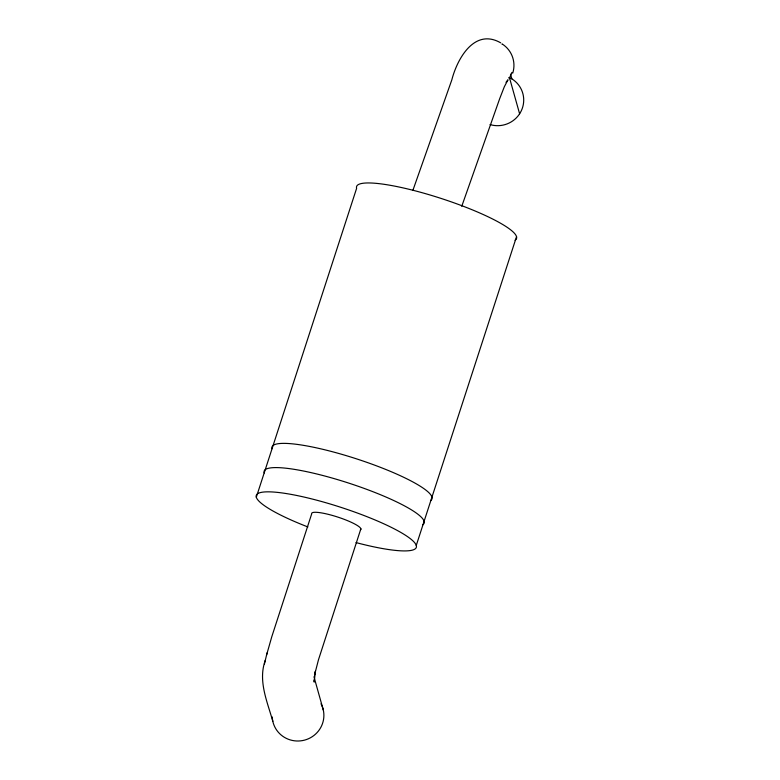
<?xml version="1.0" encoding="UTF-8"?>
<svg xmlns="http://www.w3.org/2000/svg" width="780" height="780" viewBox="0 0 780 780"><rect width="100%" height="100%" fill="white"/><g stroke="black" fill="none" stroke-linecap="round" stroke-linejoin="round"><path stroke-width="1.17" d="M265.327 660.192C257.79 680.794 267.306 701.561 272.815 721.354M266.546 655.122L271.742 636.87L311.668 513.923A25.877 4.543 18 0 1 338.023 517.159A25.877 4.543 18 0 1 360.418 529.893M264.44 663.956L267.072 652.88M256.308 497.201L356.616 188.321A84.084 14.761 18 0 1 442.289 198.822A84.084 14.761 18 0 1 515.053 240.22M360.877 528.791L318.464 659.802L314.535 675.061L315.412 671.297L314.174 682.11L313.989 679.945M416.237 545.522L516.545 236.652M412.844 190.486L451.844 79.823C457.236 58.792 474.435 27.748 500.701 42.841M461.75 206.3L499.697 98.641L504.309 86.794L507.975 79.823L506.025 82.319M508.804 77.503L511.856 78.877A25.877 25.301 -15.7 0 1 521.255 110.887A25.877 25.301 -15.7 0 1 490.025 124.576M502.115 44.236L502.027 43.895A25.915 25.574 -29 0 1 512.743 73.125L511.904 72.452L509.184 78.663L509.906 79.238L519.617 113.802M510.559 74.256L511.856 78.877M313.96 676.757L323.3 710.005M272.044 448.744A84.084 14.761 18 0 1 357.718 459.244A84.084 14.761 18 0 1 430.482 500.643M264.176 472.973A84.084 14.761 18 0 1 349.849 483.464A84.084 14.761 18 0 1 422.614 524.872M307.876 526.948A84.084 14.761 18 0 1 274.092 492.082A84.084 14.761 18 0 1 403.767 534.183A84.084 14.761 18 0 1 356.002 542.578M321.019 703.804A25.877 25.301 -15.7 0 1 304.639 740.103A25.877 25.301 -15.7 0 1 272.249 716.966"/></g></svg>
